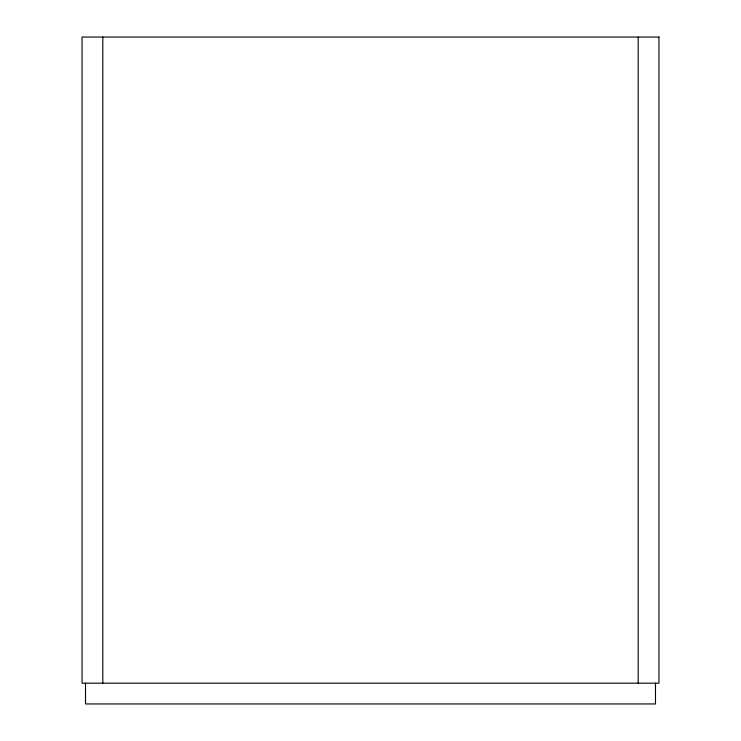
<?xml version="1.0" encoding="UTF-8"?>
<svg xmlns="http://www.w3.org/2000/svg" width="741" height="741" viewBox="0 0 741 741"><rect width="100%" height="100%" fill="white"/><g stroke="black" fill="none" stroke-linecap="round" stroke-linejoin="round"><path stroke-width="1.11" d="M655.489 683.183L655.489 703.95L85.511 703.95L85.511 683.183M638.186 37.05L638.186 683.183M102.814 37.05L102.814 683.183M658.953 37.05L82.047 37.05L82.047 683.183L658.953 683.183L658.953 37.05"/></g></svg>
